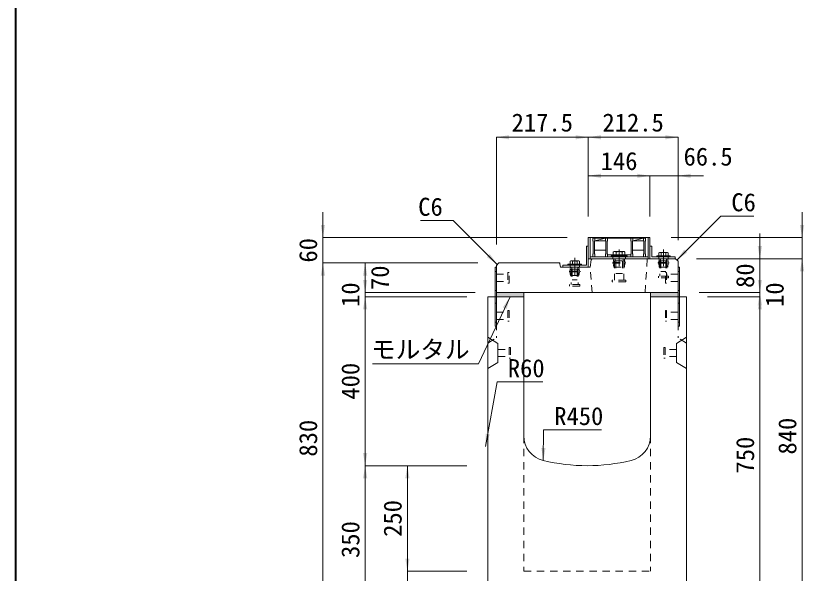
# Model space of a CAD drawing. Units: millimetres at full size. Extents: x -1934 to 78146, y -143454 to -112471.
# Drawn here: x 11546 to 13412, y -135509 to -134189 of the extents above; entities that cross this region are included whole.
import ezdxf
from ezdxf.enums import TextEntityAlignment as Align

# ---------------------------------------------------------------- set-up
doc = ezdxf.new("R2010")
doc.units = ezdxf.units.MM
doc.header["$LTSCALE"] = 23
for name, pattern in [('CHAIN', [18.5, 12, -1.5, 3.5, -1.5]), ('USER2', [1.35, 0.75, -0.6]), ('USER3', [1.35, 0.75, -0.6])]:
    doc.linetypes.add(name, pattern=pattern)
for name, color, linetype, lineweight in [('インサート', 92, 'USER2', 9), ('グレーチング', 7, 'Continuous', 9), ('ジョイント', 7, 'Continuous', 5), ('モルタル', 7, 'Continuous', 13), ('作業エリア', 11, 'Continuous', 13), ('受枠', 3, 'Continuous', 13), ('図枠', 7, 'Continuous', 5), ('寸法線', 7, 'Continuous', 13), ('引出線', 4, 'Continuous', 13), ('本体', 2, 'Continuous', 13), ('ｲﾝｻｰﾄ', 3, 'USER3', 5)]:
    doc.layers.add(name, color=color, linetype=linetype, lineweight=lineweight)
doc.layers.add('ハッチング_モルタル', color=30, linetype='Continuous')
doc.styles.add('ＭＳ ゴシック', font='')
doc.styles.get('ＭＳ ゴシック').set_extended_font_data('MS Gothic')

# ---------------------------------------------------------------- blocks, each defined once
blk = doc.blocks.new('filled_arrow')
at = {"color": 0, "linetype": 'Continuous', "lineweight": -2}
blk.add_solid([(7.5, 1.25), (0, 0), (7.5, -1.25)], dxfattribs=at)

msp = doc.modelspace()

# ---------------------------------------------------------------- hatches: boundary and pattern name
at = {"layer": 'ハッチング_モルタル'}
for points in [[(12683.15, -134844.27), (12683.15, -134854.27), (12748.15, -134854.27), (12748.15, -134844.27)], [(13048.15, -134844.27), (13048.15, -134854.27), (13113.15, -134854.27), (13113.15, -134844.27)]]:
    msp.add_hatch(color=256, dxfattribs=at).paths.add_polyline_path(points)

# ---------------------------------------------------------------- linework, layer by layer
at = {"layer": 'インサート', "linetype": 'Continuous', "lineweight": 13}
for p, q in [((12961.66, -134747.47), (12959.8, -134748.31)), ((12959.8, -134748.31), (12959.8, -134757.47)), ((12985.64, -134747.47), (12961.66, -134747.47)), ((12985.64, -134747.47), (12987.5, -134748.31)), ((12987.5, -134748.31), (12987.5, -134757.47)), ((13069.17, -134749.47), (13067.7, -134750.31)), ((13067.7, -134750.31), (13067.7, -134757.47)), ((13069.17, -134749.47), (13088.13, -134749.47)), ((13088.13, -134749.47), (13089.6, -134750.31)), ((13089.6, -134750.31), (13089.6, -134757.47)), ((12859.17, -134769.47), (12857.7, -134770.31)), ((12857.7, -134770.31), (12857.7, -134777.47)), ((12859.17, -134769.47), (12878.13, -134769.47)), ((12878.13, -134769.47), (12879.6, -134770.31)), ((12879.6, -134770.31), (12879.6, -134777.47)), ((12987.5, -134757.47), (12959.8, -134757.47)), ((13067.7, -134757.47), (13089.6, -134757.47)), ((12857.7, -134777.47), (12879.6, -134777.47))]:
    msp.add_line(p, q, dxfattribs=at)
at = {"layer": 'インサート', "linetype": 'Continuous', "lineweight": 5}
for p, q in [((12966.73, -134748.31), (12966.73, -134757.47)), ((12980.58, -134748.31), (12980.58, -134757.47)), ((13073.18, -134750.31), (13073.18, -134757.47)), ((13084.13, -134750.31), (13084.13, -134757.47)), ((12863.18, -134770.31), (12863.18, -134777.47)), ((12874.13, -134770.31), (12874.13, -134777.47))]:
    msp.add_line(p, q, dxfattribs=at)
at = {"layer": 'インサート', "linetype": 'Continuous'}
for p, q in [((12992.65, -134757.47), (12954.65, -134757.47)), ((12954.65, -134757.47), (12954.65, -134759.77)), ((12992.65, -134759.77), (12954.65, -134759.77)), ((12992.65, -134757.47), (12992.65, -134759.77)), ((13062.65, -134757.47), (13094.65, -134757.47)), ((13062.65, -134757.47), (13062.65, -134759.77)), ((13062.65, -134759.77), (13094.65, -134759.77)), ((13094.65, -134757.47), (13094.65, -134759.77)), ((12852.65, -134777.47), (12884.65, -134777.47)), ((12852.65, -134777.47), (12852.65, -134779.77)), ((12852.65, -134779.77), (12884.65, -134779.77)), ((12884.65, -134777.47), (12884.65, -134779.77))]:
    msp.add_line(p, q, dxfattribs=at)
at = {"layer": 'インサート'}
for p, q in [((12959.9, -134773.52), (12961.15, -134764.27)), ((12961.15, -134764.27), (12986.15, -134764.27)), ((12962.75, -134769.27), (12984.55, -134769.27)), ((12962.75, -134769.27), (12962.75, -134814.77)), ((12964.2, -134764.27), (12964.2, -134769.27)), ((12964.65, -134757.47), (12964.65, -134759.77)), ((12965.65, -134769.27), (12965.65, -134799.27)), ((12981.65, -134769.27), (12981.65, -134799.27)), ((12982.65, -134757.47), (12982.65, -134759.77)), ((12983.1, -134764.27), (12983.1, -134769.27)), ((12984.55, -134769.27), (12984.55, -134814.77)), ((12987.4, -134773.52), (12986.15, -134764.27)), ((13067.4, -134773.52), (13068.65, -134764.27)), ((13068.65, -134764.27), (13088.65, -134764.27)), ((13070.4, -134769.27), (13086.9, -134769.27)), ((13070.4, -134769.27), (13070.4, -134805.27)), ((13071.53, -134764.27), (13071.53, -134769.27)), ((13071.65, -134757.47), (13071.65, -134759.77)), ((13072.65, -134769.27), (13072.65, -134794.27)), ((13084.65, -134769.27), (13084.65, -134794.27)), ((13085.65, -134757.47), (13085.65, -134759.77)), ((13085.78, -134764.27), (13085.78, -134769.27)), ((13086.9, -134769.27), (13086.9, -134805.27)), ((13089.9, -134773.52), (13088.65, -134764.27)), ((12857.4, -134793.52), (12858.65, -134784.27)), ((12858.65, -134784.27), (12878.65, -134784.27)), ((12861.53, -134784.27), (12861.53, -134789.27)), ((12861.65, -134777.47), (12861.65, -134779.77)), ((12875.65, -134777.47), (12875.65, -134779.77)), ((12875.78, -134784.27), (12875.78, -134789.27)), ((12879.9, -134793.52), (12878.65, -134784.27)), ((12958.65, -134773.52), (12988.65, -134773.52)), ((12958.65, -134773.52), (12958.65, -134775.02)), ((12958.65, -134775.02), (12988.65, -134775.02)), ((12959.9, -134775.02), (12961.15, -134784.27)), ((12961.15, -134784.27), (12986.15, -134784.27)), ((12987.4, -134775.02), (12986.15, -134784.27)), ((12988.65, -134773.52), (12988.65, -134775.02)), ((13066.15, -134773.52), (13091.15, -134773.52)), ((13066.15, -134773.52), (13066.15, -134775.02)), ((13066.15, -134775.02), (13091.15, -134775.02)), ((13067.4, -134775.02), (13068.65, -134784.27)), ((13068.65, -134784.27), (13088.65, -134784.27)), ((13089.9, -134775.02), (13088.65, -134784.27)), ((13091.15, -134773.52), (13091.15, -134775.02)), ((12683.15, -134800.77), (12710.15, -134800.77)), ((12683.15, -134800.77), (12683.15, -134817.77)), ((12713.15, -134796.77), (12710.15, -134796.77)), ((12710.15, -134796.77), (12710.15, -134821.77)), ((12713.15, -134821.77), (12713.15, -134796.77)), ((12856.15, -134793.52), (12881.15, -134793.52)), ((12856.15, -134793.52), (12856.15, -134795.02)), ((12856.15, -134795.02), (12881.15, -134795.02)), ((12857.4, -134795.02), (12858.65, -134804.27)), ((12858.65, -134804.27), (12878.65, -134804.27)), ((12860.4, -134789.27), (12876.9, -134789.27)), ((12860.4, -134789.27), (12860.4, -134825.27)), ((12862.65, -134789.27), (12862.65, -134814.27)), ((12874.65, -134789.27), (12874.65, -134814.27)), ((12876.9, -134789.27), (12876.9, -134825.27)), ((12879.9, -134795.02), (12878.65, -134804.27)), ((12881.15, -134793.52), (12881.15, -134795.02)), ((12965.65, -134799.27), (12981.65, -134799.27)), ((13066.65, -134809.27), (13066.65, -134805.27)), ((13090.65, -134805.27), (13066.65, -134805.27)), ((13072.65, -134794.27), (13084.65, -134794.27)), ((13083.15, -134796.77), (13086.15, -134796.77)), ((13083.15, -134821.77), (13083.15, -134796.77)), ((13086.15, -134796.77), (13086.15, -134821.77)), ((13113.15, -134800.77), (13086.15, -134800.77)), ((13090.65, -134805.27), (13090.65, -134809.27)), ((13113.15, -134800.77), (13113.15, -134817.77)), ((12683.15, -134817.77), (12710.15, -134817.77)), ((12710.15, -134821.77), (12713.15, -134821.77)), ((12856.65, -134829.27), (12856.65, -134825.27)), ((12880.65, -134825.27), (12856.65, -134825.27)), ((12862.65, -134814.27), (12874.65, -134814.27)), ((12880.65, -134825.27), (12880.65, -134829.27)), ((12957.65, -134819.27), (12957.65, -134814.77)), ((12989.65, -134814.77), (12957.65, -134814.77)), ((12989.65, -134819.27), (12957.65, -134819.27)), ((12989.65, -134814.77), (12989.65, -134819.27)), ((13090.65, -134809.27), (13066.65, -134809.27)), ((13086.15, -134821.77), (13083.15, -134821.77)), ((13113.15, -134817.77), (13086.15, -134817.77)), ((12880.65, -134829.27), (12856.65, -134829.27))]:
    msp.add_line(p, q, dxfattribs=at)
at = {"layer": 'インサート', "linetype": 'Continuous', "lineweight": 5}
for centre, radius, start, end in [((12963.26, -134754.97), 7.5, 62.50883, 117.49117), ((12973.65, -134776.2), 28.73, 76.05376, 103.94624), ((12984.04, -134754.97), 7.5, 62.50883, 117.49117), ((13070.44, -134754.32), 4.85, 55.61575, 124.38425), ((13078.65, -134767.59), 18.12, 72.41205, 107.58795), ((13086.86, -134754.32), 4.85, 55.61575, 124.38425), ((12860.44, -134774.32), 4.85, 55.61575, 124.38425), ((12868.65, -134787.59), 18.12, 72.41205, 107.58795), ((12876.86, -134774.32), 4.85, 55.61575, 124.38425)]:
    msp.add_arc(centre, radius, start, end, dxfattribs=at)
at = {"layer": 'グレーチング'}
for p, q in [((12911.15, -134715.77), (12911.15, -134721.77)), ((12911.15, -134715.77), (13036.15, -134715.77)), ((12911.15, -134721.77), (12912.15, -134722.77)), ((12912.15, -134722.77), (12912.15, -134752.77)), ((12916.15, -134721.77), (12915.15, -134722.77)), ((12915.15, -134722.77), (12915.15, -134752.77)), ((12916.15, -134715.77), (12916.15, -134721.77)), ((12916.15, -134721.77), (12941.15, -134715.77)), ((12916.15, -134721.77), (12941.15, -134721.77)), ((12941.15, -134715.77), (12941.15, -134721.77)), ((12941.15, -134721.77), (12942.15, -134722.77)), ((12942.15, -134722.77), (12942.15, -134752.77)), ((12946.15, -134721.77), (12945.15, -134722.77)), ((12945.15, -134722.77), (12945.15, -134752.77)), ((12946.15, -134715.77), (12946.15, -134721.77)), ((13001.15, -134715.77), (13001.15, -134721.77)), ((13001.15, -134721.77), (13002.15, -134722.77)), ((13002.15, -134722.77), (13002.15, -134752.77)), ((13006.15, -134721.77), (13005.15, -134722.77)), ((13005.15, -134722.77), (13005.15, -134752.77)), ((13006.15, -134721.77), (13031.15, -134715.77)), ((13006.15, -134715.77), (13006.15, -134721.77)), ((13006.15, -134721.77), (13031.15, -134721.77)), ((13031.15, -134715.77), (13031.15, -134721.77)), ((13031.15, -134721.77), (13032.15, -134722.77)), ((13032.15, -134722.77), (13032.15, -134752.77)), ((13036.15, -134721.77), (13035.15, -134722.77)), ((13035.15, -134722.77), (13035.15, -134752.77)), ((13036.15, -134715.77), (13036.15, -134721.77)), ((12942.15, -134743.77), (12915.15, -134743.77)), ((13032.15, -134743.77), (13005.15, -134743.77)), ((12911.15, -134753.77), (12912.15, -134752.77)), ((12911.15, -134759.77), (12911.15, -134753.77)), ((12911.15, -134759.77), (12916.15, -134759.77)), ((12916.15, -134753.77), (12915.15, -134752.77)), ((12916.15, -134759.77), (12916.15, -134753.77)), ((12941.15, -134753.77), (12942.15, -134752.77)), ((12941.15, -134759.77), (12941.15, -134753.77)), ((12941.15, -134759.77), (12946.15, -134759.77)), ((12946.15, -134753.77), (12945.15, -134752.77)), ((12946.15, -134759.77), (12946.15, -134753.77)), ((13001.15, -134755.27), (12946.15, -134755.27)), ((13001.15, -134753.77), (13002.15, -134752.77)), ((13001.15, -134759.77), (13001.15, -134753.77)), ((13001.15, -134759.77), (13006.15, -134759.77)), ((13006.15, -134753.77), (13005.15, -134752.77)), ((13006.15, -134759.77), (13006.15, -134753.77)), ((13031.15, -134753.77), (13032.15, -134752.77)), ((13031.15, -134759.77), (13031.15, -134753.77)), ((13031.15, -134759.77), (13036.15, -134759.77)), ((13036.15, -134753.77), (13035.15, -134752.77)), ((13036.15, -134759.77), (13036.15, -134753.77))]:
    msp.add_line(p, q, dxfattribs=at)
at = {"layer": 'ジョイント'}
for p, q in [((12679.95, -134784.27), (12683.15, -134784.27)), ((12679.95, -134784.27), (12679.95, -134924.27)), ((12683.15, -134784.27), (12683.15, -134924.27)), ((13113.15, -134784.27), (13116.35, -134784.27)), ((13113.15, -134784.27), (13113.15, -134924.27)), ((13116.35, -134784.27), (13116.35, -134924.27)), ((12679.95, -134924.27), (12683.15, -134924.27)), ((13113.15, -134924.27), (13116.35, -134924.27))]:
    msp.add_line(p, q, dxfattribs=at)
at = {"layer": 'ジョイント', "linetype": 'USER2'}
for p, q in [((12679.95, -134794.27), (12683.15, -134794.27)), ((13113.15, -134794.27), (13116.35, -134794.27)), ((12679.95, -134839.27), (12683.15, -134839.27)), ((13113.15, -134839.27), (13116.35, -134839.27)), ((12679.95, -134869.27), (12683.15, -134869.27)), ((13113.15, -134869.27), (13116.35, -134869.27)), ((12679.95, -134914.27), (12683.15, -134914.27)), ((13113.15, -134914.27), (13116.35, -134914.27))]:
    msp.add_line(p, q, dxfattribs=at)
at = {"layer": 'モルタル'}
for points in [[(12683.15, -134844.27), (12748.15, -134844.27), (12748.15, -134854.27), (12683.15, -134854.27)], [(13048.15, -134844.27), (13113.15, -134844.27), (13113.15, -134854.27), (13048.15, -134854.27)]]:
    msp.add_lwpolyline(points, close=True, dxfattribs=at)
at = {"layer": '作業エリア'}
for p, q in [((12907.77, -134766.82), (12908.15, -134764.27)), ((12908.15, -134764.27), (12910.73, -134764.27)), ((12830.69, -134774.27), (12833.15, -134774.27)), ((12833.15, -134774.27), (12833.63, -134776.68))]:
    msp.add_line(p, q, dxfattribs=at)
at = {"layer": '受枠'}
for p, q in [((12900.65, -134714.27), (13046.65, -134714.27)), ((12900.65, -134714.27), (12900.65, -134764.27)), ((12905.15, -134714.27), (12905.15, -134764.27)), ((13042.15, -134714.27), (13042.15, -134764.27)), ((13046.65, -134714.27), (13046.65, -134764.27)), ((12896.15, -134779.77), (12896.15, -134734.27)), ((12896.15, -134734.27), (12900.65, -134734.27)), ((12900.65, -134734.27), (12900.65, -134784.27)), ((13051.15, -134734.27), (13046.65, -134734.27)), ((13051.15, -134759.77), (13051.15, -134734.27)), ((12900.65, -134764.27), (13046.65, -134764.27)), ((12905.15, -134759.77), (13042.15, -134759.77)), ((13046.65, -134764.27), (13106.65, -134764.27)), ((13106.65, -134759.77), (13051.15, -134759.77)), ((13106.65, -134764.27), (13106.65, -134759.77)), ((12840.65, -134784.27), (12840.65, -134779.77)), ((12840.65, -134779.77), (12896.15, -134779.77)), ((12900.65, -134784.27), (12840.65, -134784.27))]:
    msp.add_line(p, q, dxfattribs=at)
at = {"layer": '受枠', "linetype": 'CHAIN'}
for p, q in [((12973.65, -134742.02), (12973.65, -134782.02)), ((13078.65, -134742.02), (13078.65, -134782.02)), ((12868.65, -134762.02), (12868.65, -134802.02))]:
    msp.add_line(p, q, dxfattribs=at)
at = {"layer": '受枠', "linetype": 'USER2'}
for p, q in [((12958.65, -134759.77), (12958.65, -134764.27)), ((12988.65, -134759.77), (12988.65, -134764.27)), ((13067.65, -134759.77), (13067.65, -134764.27)), ((13089.65, -134759.77), (13089.65, -134764.27)), ((12857.65, -134779.77), (12857.65, -134784.27)), ((12879.65, -134779.77), (12879.65, -134784.27))]:
    msp.add_line(p, q, dxfattribs=at)
at = {"layer": '図枠', "lineweight": 40}
msp.add_line((11545.54, -142187.98), (11545.54, -131107.98), dxfattribs=at)
at = {"layer": '寸法線'}
for p, q in [((12683.15, -134476.59), (12900.65, -134476.59)), ((12683.15, -134730.27), (12683.15, -134476.59)), ((12900.65, -134664.27), (12900.65, -134476.59)), ((12900.65, -134476.59), (13113.15, -134476.59)), ((12900.65, -134664.27), (12900.65, -134476.59)), ((13113.15, -134720.27), (13113.15, -134476.59)), ((12900.65, -134567.82), (13046.65, -134567.82)), ((12900.65, -134664.27), (12900.65, -134567.82)), ((12986.65, -134567.82), (13173.15, -134567.82)), ((13046.65, -134664.27), (13046.65, -134567.82)), ((13046.65, -134664.27), (13046.65, -134567.82)), ((13113.15, -134720.27), (13113.15, -134567.82)), ((12272.59, -134834.27), (12272.59, -134654.27)), ((13406.91, -134824.27), (13406.91, -134654.27)), ((12850.65, -134714.27), (12272.59, -134714.27)), ((13096.65, -134714.27), (13406.91, -134714.27)), ((13306.91, -134904.27), (13306.91, -134704.27)), ((13156.65, -134764.27), (13306.91, -134764.27)), ((13156.65, -134764.27), (13406.91, -134764.27)), ((13157.15, -134764.27), (13406.91, -134764.27)), ((13406.91, -135604.27), (13406.91, -134764.27)), ((12639.15, -134774.27), (12272.59, -134774.27)), ((12272.59, -135604.27), (12272.59, -134774.27)), ((12639.15, -134774.27), (12272.59, -134774.27)), ((12372.58, -134844.27), (12372.58, -134774.27)), ((12639.15, -134774.27), (12372.58, -134774.27)), ((12372.58, -134914.27), (12372.58, -134784.27)), ((13306.91, -134784.27), (13306.91, -134914.27)), ((12633.15, -134844.27), (12372.58, -134844.27)), ((12633.15, -134844.27), (12372.58, -134844.27)), ((13163.15, -134844.27), (13306.91, -134844.27)), ((13163.15, -134844.27), (13306.91, -134844.27)), ((12613.15, -134854.27), (12372.58, -134854.27)), ((12372.59, -134854.27), (12372.59, -135254.27)), ((12613.15, -134854.27), (12372.59, -134854.27)), ((13183.15, -134854.27), (13306.91, -134854.27)), ((13183.15, -134854.27), (13306.91, -134854.27)), ((13306.91, -135604.27), (13306.91, -134854.27)), ((12372.59, -135604.27), (12372.59, -135254.27)), ((12613.15, -135254.27), (12372.59, -135254.27)), ((12613.15, -135254.27), (12372.59, -135254.27)), ((12472.59, -135254.27), (12472.59, -135504.27)), ((12613.15, -135254.27), (12472.59, -135254.27)), ((12472.59, -135444.27), (12472.59, -135664.27)), ((12613.15, -135504.27), (12472.59, -135504.27)), ((12613.15, -135504.27), (12472.59, -135504.27))]:
    msp.add_line(p, q, dxfattribs=at)
at = {"layer": '引出線'}
for points in [[(12685.43, -134777.99), (12581.26, -134673.82), (12503.27, -134673.82)], [(13110.15, -134767.27), (13214.32, -134663.1), (13292.31, -134663.1)], [(12715.65, -134854.27), (12641.26, -135013.22), (12390.35, -135013.22)], [(12657.24, -135208.81), (12685.23, -135056.02), (12792.92, -135056.02)], [(12794.31, -135242.12), (12795.09, -135169.4), (12932.02, -135169.4)]]:
    msp.add_lwpolyline(points, dxfattribs=at)
at = {"layer": '本体'}
for p, q in [((12907.77, -134766.82), (12905.15, -134784.27)), ((12910.73, -134764.27), (13107.15, -134764.27)), ((13107.15, -134764.27), (13113.15, -134770.27)), ((13113.15, -134770.27), (13113.15, -134844.27)), ((12683.15, -134780.27), (12689.15, -134774.27)), ((12683.15, -134780.27), (12683.15, -134844.27)), ((12689.15, -134774.27), (12830.69, -134774.27)), ((12833.63, -134776.68), (12835.15, -134784.27)), ((12835.15, -134784.27), (12905.15, -134784.27)), ((12683.15, -134844.27), (13113.15, -134844.27)), ((12683.15, -134854.27), (12748.15, -134854.27)), ((13048.15, -134854.27), (13113.15, -134854.27))]:
    msp.add_line(p, q, dxfattribs=at)
at = {"layer": '本体', "linetype": 'USER2', "lineweight": 15}
for p, q in [((13035.15, -134844.27), (13040.15, -134764.27)), ((12910.15, -134844.27), (12905.15, -134784.27))]:
    msp.add_line(p, q, dxfattribs=at)
at = {"layer": '本体', "lineweight": 20}
for p, q in [((12663.15, -134854.27), (12663.15, -135604.27)), ((12748.15, -134854.27), (12663.15, -134854.27)), ((12748.15, -135183.74), (12748.15, -134854.27)), ((13048.15, -135183.74), (13048.15, -134854.27)), ((13133.15, -134854.27), (13048.15, -134854.27)), ((13133.15, -135604.27), (13133.15, -134854.27))]:
    msp.add_line(p, q, dxfattribs=at)
at = {"layer": '本体', "linetype": 'USER3', "lineweight": 5}
for p, q in [((12683.15, -134854.27), (12683.15, -134951.27)), ((13113.15, -134854.27), (13113.15, -134951.27)), ((12663.15, -134963.77), (12683.15, -134951.27)), ((13133.15, -134963.77), (13113.15, -134951.27))]:
    msp.add_line(p, q, dxfattribs=at)
at = {"layer": '本体', "lineweight": 5}
for p, q in [((12663.15, -134950.27), (12686.35, -134964.77)), ((13133.15, -134950.27), (13109.95, -134964.77)), ((12686.35, -134964.77), (12686.35, -135009.77)), ((13109.95, -134964.77), (13109.95, -135009.77)), ((12663.15, -135024.27), (12686.35, -135009.77)), ((13133.15, -135024.27), (13109.95, -135009.77))]:
    msp.add_line(p, q, dxfattribs=at)
at = {"layer": '本体', "linetype": 'USER3', "lineweight": 9}
for p, q in [((12748.15, -135183.74), (12748.15, -135504.27)), ((13048.15, -135183.74), (13048.15, -135504.27)), ((12748.15, -135504.27), (13048.15, -135504.27))]:
    msp.add_line(p, q, dxfattribs=at)
at = {"layer": '本体'}
for centre, start, end in [((12910.73, -134767.27), 90, 171.46923), ((12830.69, -134777.27), 11.30993, 90)]:
    msp.add_arc(centre, 3, start, end, dxfattribs=at)
at = {"layer": '本体', "lineweight": 20}
for centre, radius, start, end in [((12808.15, -135183.74), 60, 180, 256.65776), ((12988.15, -135183.74), 60, 283.34229, 0), ((12898.15, -134804.27), 450, 256.65776, 283.34229)]:
    msp.add_arc(centre, radius, start, end, dxfattribs=at)
at = {"layer": 'ｲﾝｻｰﾄ'}
for p, q in [((12683.15, -134890.77), (12710.15, -134890.77)), ((12710.15, -134886.77), (12710.15, -134911.77)), ((12710.15, -134886.77), (12713.15, -134886.77)), ((12713.15, -134886.77), (12713.15, -134911.77)), ((13083.15, -134886.77), (13083.15, -134911.77)), ((13086.15, -134886.77), (13083.15, -134886.77)), ((13086.15, -134886.77), (13086.15, -134911.77)), ((13113.15, -134890.77), (13086.15, -134890.77)), ((12683.15, -134907.77), (12710.15, -134907.77)), ((12710.15, -134911.77), (12713.15, -134911.77)), ((13086.15, -134911.77), (13083.15, -134911.77)), ((13113.15, -134907.77), (13086.15, -134907.77)), ((12713.35, -134974.77), (12713.35, -134999.77)), ((12713.35, -134974.77), (12716.35, -134974.77)), ((12716.35, -134974.77), (12716.35, -134999.77)), ((13079.95, -134974.77), (13079.95, -134999.77)), ((13082.95, -134974.77), (13079.95, -134974.77)), ((13082.95, -134974.77), (13082.95, -134999.77)), ((12686.35, -134978.77), (12713.35, -134978.77)), ((12686.35, -134978.77), (12686.35, -134995.77)), ((13109.95, -134978.77), (13082.95, -134978.77)), ((13109.95, -134978.77), (13109.95, -134995.77)), ((12686.35, -134995.77), (12713.35, -134995.77)), ((12713.35, -134999.77), (12716.35, -134999.77)), ((13082.95, -134999.77), (13079.95, -134999.77)), ((13109.95, -134995.77), (13082.95, -134995.77))]:
    msp.add_line(p, q, dxfattribs=at)

# ---------------------------------------------------------------- block references
at = {"layer": '寸法線', "xscale": 4, "yscale": 4}
for p in [(12683.15, -134476.59), (12900.65, -134476.59), (12900.65, -134567.82), (13113.15, -134567.82)]:
    msp.add_blockref('filled_arrow', p, dxfattribs=at)
for p, rotation in [((12900.65, -134476.59), 180), ((13113.15, -134476.59), 180), ((13046.65, -134567.82), 180), ((13046.65, -134567.82), 180), ((12272.59, -134714.27), 90), ((13406.91, -134714.27), 90), ((13306.91, -134764.27), 90), ((13406.91, -134764.27), 270), ((13406.91, -134764.27), 270), ((12272.59, -134774.27), 270), ((12272.59, -134774.27), 270), ((12372.58, -134774.27), 270), ((12372.58, -134844.27), 90), ((12372.58, -134844.27), 90), ((13306.91, -134844.27), 90), ((13306.91, -134844.27), 270), ((12372.58, -134854.27), 270), ((12372.59, -134854.27), 270), ((13306.91, -134854.27), 270), ((13306.91, -134854.27), 270), ((12372.59, -135254.27), 90), ((12372.59, -135254.27), 270), ((12472.59, -135254.27), 270), ((12472.59, -135504.27), 90), ((12472.59, -135504.27), 90)]:
    msp.add_blockref('filled_arrow', p, dxfattribs=dict(at, rotation=rotation))
at = {"layer": '引出線', "xscale": 4, "yscale": 4}
for p, rotation in [((13110.15, -134767.27), 45), ((12685.43, -134777.99), 135), ((12715.65, -134854.27), 244.9), ((12657.24, -135208.81), 79.6), ((12794.31, -135242.12), 89.4)]:
    msp.add_blockref('filled_arrow', p, dxfattribs=dict(at, rotation=rotation))

# ---------------------------------------------------------------- texts
at = {"layer": '寸法線', "style": 'ＭＳ ゴシック'}
for s, p in [('217.5', (12791.9, -134441.59)), ('212.5', (13006.9, -134441.59)), ('66.5', (13184.32, -134522.29)), ('146', (12973.65, -134532.82))]:
    msp.add_text(s, height=42.72, dxfattribs=at).set_placement(p, align=Align.MIDDLE_CENTER)
for s, p in [('60', (12237.59, -134744.27)), ('70', (12407.58, -134809.27)), ('80', (13271.91, -134804.27)), ('10', (12337.58, -134849.27)), ('10', (13341.91, -134849.27)), ('400', (12337.59, -135054.27)), ('840', (13371.91, -135184.27)), ('830', (12237.59, -135189.27)), ('750', (13271.91, -135229.27)), ('250', (12437.59, -135379.27)), ('350', (12337.59, -135429.27))]:
    msp.add_text(s, height=42.72, rotation=90, dxfattribs=at).set_placement(p, align=Align.MIDDLE_CENTER)
at = {"layer": '引出線', "style": 'ＭＳ ゴシック'}
msp.add_text('C6', height=42.72, dxfattribs=at).set_placement((12556.26, -134619.82), align=Align.TOP_RIGHT)
for s, p in [('C6', (13239.32, -134609.1)), ('R60', (12710.23, -135002.02)), ('R450', (12820.09, -135115.4))]:
    msp.add_text(s, height=42.72, dxfattribs=at).set_placement(p, align=Align.TOP_LEFT)
msp.add_text('モルタル', height=42.72, dxfattribs=at).set_placement((12503.3, -134957.62), align=Align.TOP_CENTER)

doc.saveas('drawing.dxf')
